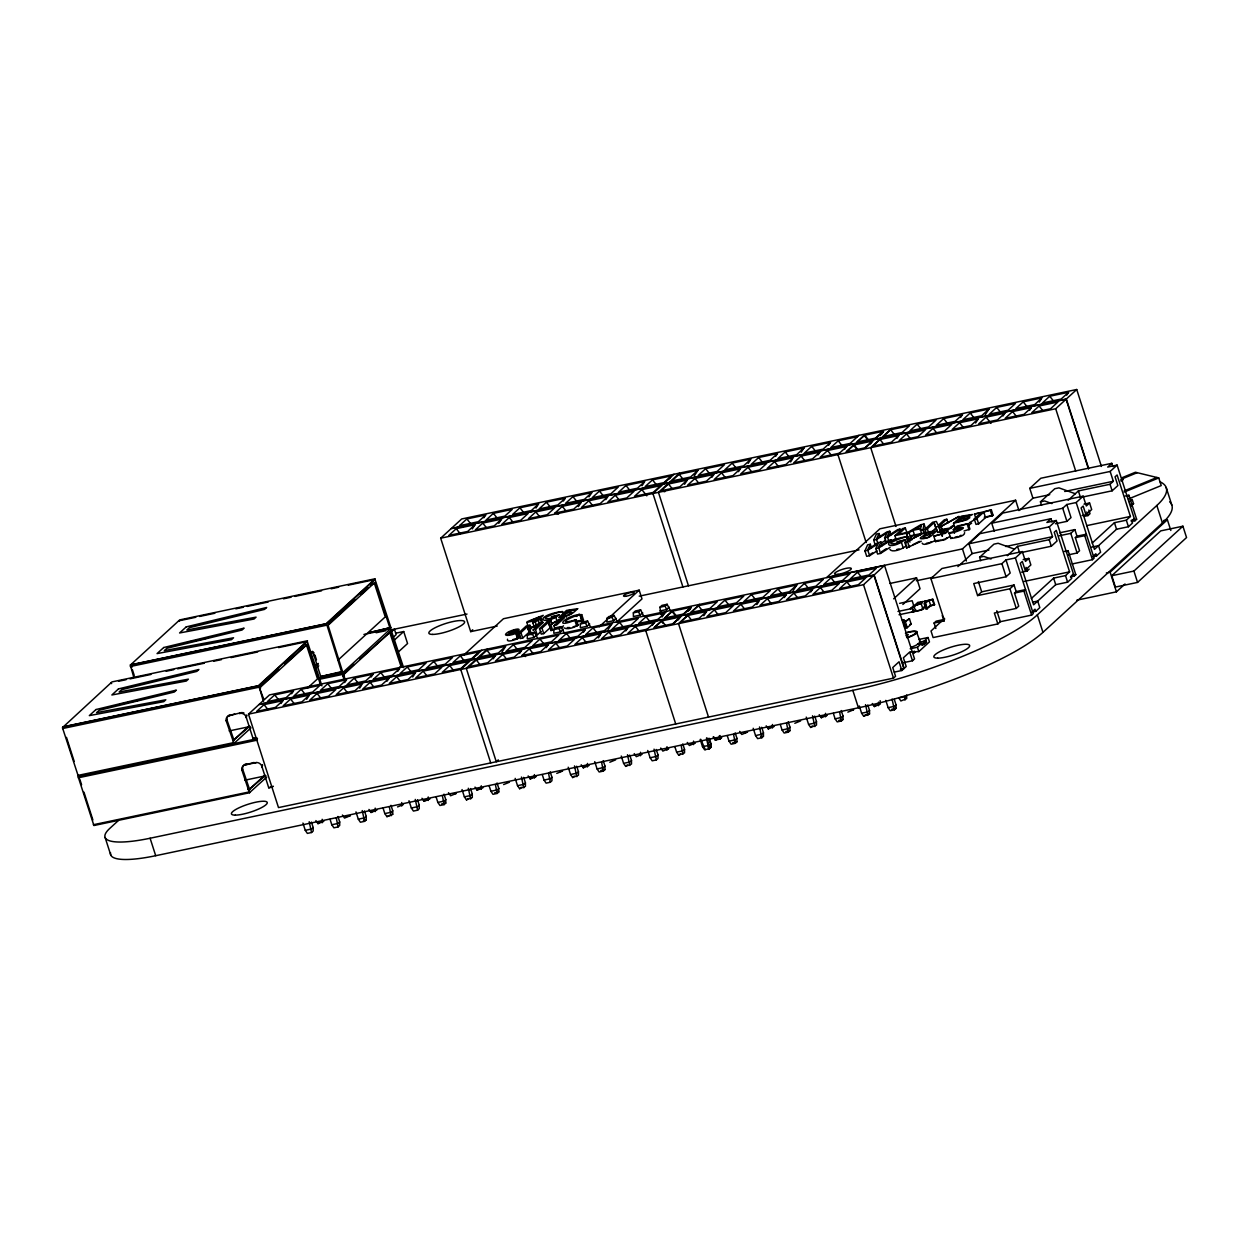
<?xml version="1.0" encoding="UTF-8"?>
<svg xmlns="http://www.w3.org/2000/svg" width="1249" height="1249" viewBox="0 0 1249 1249"><rect width="100%" height="100%" fill="white"/><g stroke="black" fill="none" stroke-linecap="round" stroke-linejoin="round"><path stroke-width="1.5" d="M974.204 519.943L969.396 522.738L971.581 523.175L968.49 525.329M924.073 524.034L925.821 529.498L924.744 535.212L922.98 529.748L924.073 524.034L920.825 524.721L906.352 533.245L908.101 538.709L910.771 538.147L909.007 532.683L912.988 530.325L920.575 528.733L921.372 533.979M131.77 666.716L131.754 667.669M140.575 699.83L119.639 704.311M62.903 726.856L258.402 685.701L307.488 640.768L111.988 681.907L62.45 727.652L78.344 776.332L233.969 743.452L251.002 727.855M130.63 664.843L326.145 623.688L375.215 578.755L179.715 619.91L130.318 665.108L133.799 677.364M403.614 667.684L390.718 628.747L342.288 673.055L344.021 679.893M877.017 550.918L869.585 555.727L866.681 556.336L864.933 550.887L867.618 544.829L870.334 544.267L871.505 547.905M875.44 545.579L873.691 540.13L876.392 534.072L879.093 533.51L880.264 537.148M890.115 547.296L880.545 553.416L877.579 554.056L875.814 548.592L878.234 543.534L867.836 550.278L864.933 550.887M886.337 543.284L884.589 537.835L887.009 532.777L876.595 539.506L873.691 540.13M870.334 544.267L867.868 549.341L878.312 542.581L880.982 542.019L882.153 545.657M879.093 533.51L876.626 538.584L887.071 531.824L889.756 531.262L890.927 534.9M880.982 542.019L878.469 547.156L888.976 540.333L891.552 539.802L878.796 547.968L875.814 548.592M889.756 531.262L887.243 536.399L897.734 529.576L900.326 529.03L887.555 537.211L884.589 537.835M889.881 549.373C892.192 553.276 903.761 548.779 906.712 545.157M402.24 666.701L390.547 631.713L343.865 674.444L344.958 679.487M390.843 627.513L369.142 632.65L390.843 627.513L375.028 579.489L326.551 623.876L341.664 672.149L320.774 676.552L313.749 654.632M280.994 703.468L282.836 700.673L264.039 704.623L256.685 711.368L275.483 707.402L282.836 700.673M291.626 693.741L293.468 690.931L274.686 694.881L267.317 701.626L286.115 697.676L293.468 690.931M306.598 699.299L309.362 695.084L290.564 699.034L283.195 705.779L301.993 701.829L309.362 695.084M344.662 682.578L346.504 679.768L327.722 683.718L320.353 690.463L339.15 686.513L346.504 679.768M359.634 688.137L361.476 685.326M371.187 676.989L373.029 674.179L354.232 678.145L346.863 684.889L365.66 680.924L373.029 674.179M472.278 528.92L475.026 524.705L456.244 528.67L448.875 535.415L467.672 531.449L475.026 524.705M483.831 517.789L485.658 514.978L466.876 518.928L459.507 525.673L463.114 526.672M387.065 681.142L388.907 678.348L370.11 682.297L362.756 689.042L381.538 685.077L388.907 678.348M397.697 671.416L399.539 668.605L380.742 672.555L373.389 679.3L376.995 680.299M498.788 523.347L501.552 519.131L482.754 523.081L475.385 529.826L494.182 525.876L501.552 519.131M412.67 676.974L415.433 672.758L396.636 676.708L389.266 683.453L408.064 679.503L415.433 672.758M535.946 508.031L537.773 505.221M563.377 501.036L565.219 498.226L546.422 502.192L539.068 508.921L557.85 504.971L565.219 498.226M477.259 654.663L479.101 651.853L460.303 655.819L452.934 662.548L471.732 658.598L479.101 651.853M578.349 506.594L581.097 502.379L562.315 506.345L554.946 513.089L558.553 514.073M588.982 496.868L591.729 492.652L572.948 496.602L565.578 503.347L584.376 499.397L591.729 492.652M493.246 658.801L495.088 655.99L476.291 659.94L468.921 666.685L487.719 662.735L495.088 655.99M502.036 651.869L504.799 647.669M605.781 499.616L607.623 496.805L588.825 500.755L581.456 507.5L600.254 503.55L607.623 496.805M519.756 653.227L521.598 650.417L502.801 654.367L495.447 661.111L514.245 657.146L521.598 650.417M642.017 485.705L643.844 482.895M546.281 647.638L548.124 644.827L529.326 648.777L521.957 655.522L525.564 656.521M669.448 478.71L671.291 475.9L652.493 479.866L645.14 486.595L663.922 482.645L671.291 475.9M583.439 632.322L585.266 629.512L566.484 633.462L559.115 640.206L577.912 636.256L585.266 629.512M684.514 484.253L687.278 480.038L668.48 483.988L661.127 490.732L664.733 491.731M694.241 475.916L697.91 470.295L679.113 474.261L671.759 480.99L690.541 477.04L697.91 470.295M598.396 637.88L600.238 635.07M608.107 629.543L611.791 623.938L592.994 627.888L585.64 634.633L604.422 630.667L611.791 623.938M711.961 477.259L713.788 474.464L695.006 478.414L687.637 485.158L706.434 481.193L713.788 474.464M625.827 630.901L627.669 628.091L608.872 632.041L601.518 638.785L620.316 634.82L627.669 628.091M738.471 471.685L740.314 468.875L721.516 472.825L714.163 479.569L732.944 475.619L740.314 468.875M748.182 463.348L750.024 460.538M652.353 625.312L654.195 622.502L635.398 626.452L628.028 633.196L646.826 629.246M662.064 616.975L663.906 614.165M775.629 456.369L777.456 453.559L758.674 457.509L751.305 464.253L770.102 460.303L777.456 453.559M678.238 619.863L680.081 617.053L672.711 623.797M687.965 611.526L690.713 607.311L683.359 614.055M689.51 609.996L691.337 607.186L671.915 611.276L664.562 618.021L683.984 613.93L691.337 607.186M790.586 461.927L792.428 459.117M801.218 452.185L803.981 447.969L785.184 451.935L777.83 458.664L796.612 454.714L803.981 447.969M703.843 615.679L706.591 611.479L687.809 615.429L680.44 622.174L699.237 618.208L706.591 611.479M818.033 454.933L819.859 452.138L801.077 456.088L793.708 462.833L812.506 458.867L819.859 452.138M828.665 445.206L830.491 442.396L811.709 446.346L804.34 453.09L823.138 449.14L830.491 442.396M844.543 449.359L846.385 446.549L827.587 450.499L820.234 457.243L839.016 453.293M756.878 604.516L758.721 601.721M870.428 443.91L872.27 441.1L864.917 447.845M880.155 435.573L882.902 431.358L875.549 438.102M881.7 434.043L883.527 431.233L864.121 435.323L856.752 442.052L876.174 437.977L883.527 431.233M784.31 597.537L786.152 594.727L767.354 598.677L760.001 605.422L778.783 601.472L786.152 594.727M793.115 590.605L796.784 584.985L777.986 588.95L770.633 595.679L789.415 591.729L796.784 584.985M896.954 438.321L898.796 435.511L879.999 439.476L872.629 446.221L891.427 442.255L898.796 435.511M810.835 591.948L812.662 589.153L793.88 593.103L786.511 599.848L805.308 595.882L812.662 589.153M960.622 417.431L962.464 414.621L943.666 418.571L936.297 425.316L955.095 421.366L962.464 414.621M975.594 422.989L978.342 418.774L959.544 422.724L952.191 429.469L970.988 425.519L978.342 418.774M985.305 414.652L988.974 409.032L970.192 412.997L962.823 419.726L981.62 415.776L988.974 409.032M1003.025 415.995L1004.867 413.185L986.07 417.15L978.701 423.879L997.498 419.929L1004.867 413.185M1029.535 410.421L1031.377 407.611L1012.58 411.561L1005.226 418.306L1024.008 414.356L1031.377 407.611M1039.262 402.084L1041.088 399.274M1066.693 395.106L1068.535 392.295L1049.738 396.245L1042.369 402.99L1061.166 399.04L1068.535 392.295M208.255 637.911L187.366 642.314M910.193 648.762L917.422 647.247L921.512 643.5L921.965 644.921L924.057 644.484L926.508 642.236L926.055 640.815L920.326 642.017L916.344 645.109A11.741 2.56 -17.8 0 1 911.083 647.294M922.152 543.159C923.011 546.344 932.254 542.331 935.095 540.411M279.167 669.308L259.339 687.465L263.82 699.393M320.556 684.858L307.192 644.453L260.432 687.184L260.385 688.652M507.516 639.207C505.986 643.173 516.727 639.535 518.647 637.896C521.27 625.655 491.716 641.486 518.569 631.104C521.957 626.374 509.483 631.088 507.516 632.478C500.271 637.583 514.994 634.914 516.899 632.447M321.945 685.888L307.301 641.502L258.871 685.81L263.492 701.673M944.572 618.396L931.02 631.026L933.112 637.568L997.842 623.938L1000.308 621.705L1031.627 615.101L1033.251 613.602L1015.39 557.944L1022.338 551.574L1025.491 561.394L1028.77 558.397L1030.862 564.954L1025.132 570.2L1022.338 561.457L1020.292 563.33L1033.61 604.813L1055.717 584.657L1067.614 582.159L1071.704 578.412L1071.002 576.226L1073.453 573.978M284.819 664.125L306.411 644.796L317.511 678.894L307.457 688.105M328.534 624.11L355.387 599.536M361.039 594.352L368.096 587.889M370.922 585.297L374.278 582.955L385.254 616.881L337.808 660.315M233.969 743.452L226.178 720.814L226.943 719.861A5.199 4.574 47.5 0 1 229.457 715.115L228.832 715.802L241.494 712.554L239.449 713.554L240.885 713.288A5.199 4.574 47.5 0 1 245.928 716.442L246.428 717.925M118.343 820.577L109.771 828.415A74.597 16.268 -17.8 0 0 150.099 838.235L852.817 690.338A149.193 32.552 -17.8 0 0 1037.341 614.867L1156.824 505.486A149.177 32.536 -17.8 0 0 1160.087 481.849L1160.087 481.849M901.856 670.51L899.046 661.767L892.754 667.544L895.549 676.271L893.503 678.145L278.496 807.588L248.489 714.147L258.871 704.639L873.894 575.196L903.901 668.637L901.856 670.51L894.284 672.103M497.196 626.061L470.686 631.635L440.678 538.194L451.076 528.686L1066.084 399.243L1088.441 468.859M246.834 715.896L246.022 716.645L253.047 738.549L256.841 737.753M249.222 725.794L232.876 740.766L249.175 726.699M314.233 666.279L316.965 663.781M315.529 665.951L318.276 663.438M315.903 668.449L318.745 665.842M485.658 514.978L478.305 521.723L459.507 525.673M301.196 689.307L293.827 696.052L312.625 692.087L319.994 685.342L301.196 689.307L305.146 694.288M493.386 513.355L486.033 520.084L504.815 516.134L512.184 509.389L493.386 513.355L497.336 518.335M253.047 738.549L253.875 737.8M320.774 676.552L342.476 671.4L328.081 625.312L374.856 582.471L390.016 628.263M331.578 675.444L332.39 674.694M317.074 693.46L309.721 700.205L328.503 696.239L335.872 689.51L317.074 693.46L321.024 698.441M509.28 517.508L501.911 524.252L520.708 520.287L528.062 513.542L509.28 517.508L513.214 522.488M519.912 507.765L512.543 514.51L531.34 510.56L538.694 503.815L519.912 507.765L523.846 512.761M341.664 672.149L342.476 671.4M354.123 664.312L342.819 674.663L343.865 674.444M359.774 659.144L390.484 631.76M245.35 764.31L244.523 765.059L256.373 762.561M254.093 762.468L244.336 765.106A5.199 4.574 47.5 0 0 241.822 769.868L249.425 792.756L266.708 777.112M391.858 631.463L394.387 629.153L396.136 634.617L392.358 638.083M241.869 770.071L242.649 769.119A5.199 4.574 47.5 0 1 245.147 764.357L246.568 764.045M394.543 639.91L403.708 631.526L407.564 643.532L398.4 651.916M343.6 687.871L336.231 694.616L355.028 690.666L362.397 683.921L343.6 687.871L347.534 692.867M535.79 511.918L528.421 518.663L547.218 514.713L554.587 507.968L535.79 511.918L539.74 516.914M262.524 765.153L261.712 765.902L268.738 787.807L272.547 787.011M264.929 775.051L248.567 790.024L264.866 775.957M398.072 668.761L400.945 666.139L389.563 631.932M268.738 787.807L273.359 786.261M399.539 668.605L392.186 675.35L373.389 679.3M581.097 502.379L573.744 509.124L554.946 513.089M407.268 666.982L399.899 673.711L418.696 669.761L426.065 663.016L407.268 666.982L411.202 671.962M599.458 491.029L592.104 497.758L610.886 493.808L618.255 487.063L599.458 491.029L603.408 496.009M423.146 671.135L415.792 677.879L434.574 673.914L441.943 667.185L423.146 671.135L427.096 676.115M433.778 661.392L426.424 668.137L445.222 664.187L452.575 657.442L433.778 661.392L437.728 666.388M615.335 495.182L607.982 501.911L626.779 497.961L634.133 491.216L615.335 495.182L619.285 500.162M625.983 485.439L618.614 492.184L637.412 488.234L644.765 481.489L625.983 485.439L629.918 490.435M470.686 631.635L472.731 629.761M449.671 665.545L442.302 672.29L461.1 668.34L468.453 661.595L449.671 665.545L453.606 670.541M641.861 489.592L634.492 496.337L653.289 492.387L660.659 485.642L641.861 489.592L646.795 495.822M463.551 655.272L503.456 618.739L639.176 590.168L641.986 598.911L616.335 622.392M471.123 659.972L460.74 669.48L490.732 762.92M471.373 659.737L481.755 650.229M663.313 484.019L652.93 493.527L682.922 586.968M663.562 483.785L673.945 474.277M476.65 658.801L466.267 668.309L496.275 761.749L498.304 759.876M476.899 658.582L487.297 649.074M668.855 482.848L658.457 492.356L688.464 585.797M669.089 482.629L679.487 473.121M486.923 650.214L479.569 656.958L498.351 652.993L505.72 646.264L486.923 650.214L490.873 655.194M527.984 626.014L526.813 622.377L527.905 621.378L543.253 615.32L538.975 619.239L541.348 618.739L542.503 622.377M529.404 631.916L522.707 638.052L520.24 638.567L518.476 633.118L526.266 625.983L529.857 625.234L531.028 628.872M518.476 633.118L520.942 632.587L527.656 626.452L528.811 630.089M687.278 480.038L679.909 486.782L661.127 490.732M534.088 626.623L532.917 622.986L535.587 620.534L526.813 622.377M532.917 622.986L541.348 618.739M311.423 822.061L313.171 827.525L311.532 829.008L305.271 830.335L302.929 823.06M315.903 820.593L317.995 823.653L319.635 822.154M513.448 644.625L506.079 651.369L524.877 647.419L532.23 640.675L513.448 644.625L517.383 649.621M705.638 468.672L698.269 475.416L717.067 471.466L724.42 464.722L705.638 468.672L709.573 473.668M305.271 830.335L307.363 833.395L311.547 832.505L313.187 831.007L313.171 827.525M317.995 823.653L323.819 821.28L321.024 821.858M536.617 635.054L533.994 637.458L527.312 638.864L527.281 635.163L529.326 633.29L534.541 632.197L537.773 638.676M527.656 626.452L528.218 629.543L539.552 623.954L532.855 630.089L535.493 629.527L543.268 622.408L539.599 623.173L530.482 628.153L529.857 625.234M527.281 635.163L532.496 634.07L534.541 632.197M539.521 628.684L541.988 628.169L548.686 622.033L550.45 627.482L543.737 633.618L541.27 634.133L539.521 628.684L547.296 621.565L550.903 620.8L552.074 624.438M541.129 631.432L537.242 634.992L535.493 629.527M562.596 611.62L561.519 611.682A14.317 3.123 -17.8 0 0 556.773 612.385C532.792 617.709 544.377 626.311 559.349 614.664L551.231 617.006L555.821 616.038L553.807 617.88C532.293 621.815 557.538 611.604 562.596 611.62L563.767 615.257M565.141 613.556L562.269 616.179C567.561 616.1 579.567 610.215 565.141 613.556L566.312 617.193M555.056 629.293L553.9 625.655L560.598 619.52L549.263 625.125L548.686 622.033M337.933 816.471L339.697 821.936L338.057 823.434L331.797 824.746L330.033 819.297M539.958 639.051L532.605 645.795L551.387 641.83L558.756 635.101L539.958 639.051L543.908 644.031M732.148 463.098L724.795 469.827L743.577 465.877L750.946 459.132L732.148 463.098L736.098 468.078M331.797 824.746L333.889 827.806L338.057 826.932L339.697 825.433L339.697 821.936M563.127 629.48L560.52 631.869L553.838 633.274L553.807 629.59L555.852 627.716L561.066 626.608L564.298 633.087M553.807 629.59L559.021 628.481L561.066 626.608M560.879 628.185L563.471 625.811M548.124 644.827L540.755 651.572L521.957 655.522M575.836 621.94L582.253 621.268L583.502 620.129L581.753 614.68C568.233 613.462 549.685 630.604 576.257 619.707L578.006 625.171C574.384 627.388 567.655 630.074 563.97 627.857M576.257 619.707C552.776 626.405 573.728 614.836 581.753 614.68M364.458 810.898L366.207 816.362L364.567 817.845L358.307 819.172L355.965 811.897M368.939 809.43L371.031 812.49L372.67 810.991M555.836 643.204L548.483 649.948L567.28 645.983L574.634 639.254L555.836 643.204L559.786 648.184M748.042 467.251L740.673 473.996L759.47 470.03L766.824 463.301L748.042 467.251L751.976 472.231M358.307 819.172L360.399 822.232L364.583 821.342L366.222 819.844L366.207 816.362M371.031 812.49L376.855 810.117M589.653 623.891L587.03 626.295L580.348 627.701L580.317 624L582.362 622.127L587.576 621.034L590.808 627.513M580.317 624L585.531 622.908L587.576 621.034M390.968 805.308L392.732 810.773L391.093 812.272L384.833 813.583L383.068 808.134M384.833 813.583L386.925 816.643L392.732 814.27L392.732 810.773M582.362 637.615L574.993 644.359L593.79 640.409L601.159 633.665L582.362 637.615L586.296 642.611M774.552 461.662L767.198 468.406L785.98 464.456L793.349 457.712L774.552 461.662L778.502 466.658M386.925 816.643L392.732 814.27M397.557 806.916L403.365 804.528M616.163 618.317L613.556 620.706L606.873 622.111L606.842 618.427L608.888 616.553L614.102 615.445L617.334 621.924M599.27 626.717L639.176 590.168M606.842 618.427L612.057 617.318L614.102 615.445M417.494 799.735L419.242 805.199L417.603 806.682L411.343 808.009L409.001 800.734M421.975 798.267L424.067 801.327L425.706 799.828M619.52 622.299L612.151 629.043L630.948 625.093L638.301 618.349L619.52 622.299L623.454 627.295M411.343 808.009L413.435 811.069L417.619 810.179L419.258 808.681L419.242 805.199M424.067 801.327L429.89 798.954L427.096 799.532M642.689 612.728L640.066 615.133L633.384 616.538L633.352 612.837L635.398 610.964L640.612 609.871L643.844 616.35M633.352 612.837L638.567 611.745L640.612 609.871M444.004 794.145L445.768 799.61L444.129 801.109L437.868 802.42L436.104 796.971M664.827 612.775L646.03 616.725L638.676 623.47L657.458 619.504M857.017 436.807L838.22 440.772L830.866 447.501L849.648 443.551M437.868 802.42L439.96 805.48L444.129 804.606L445.768 803.107L445.768 799.61M661.064 614.57L659.878 607.264L661.923 605.39L667.138 604.282L670.37 610.761M659.878 607.264L665.092 606.155L667.138 604.282M659.909 610.948L666.591 609.543L669.199 607.155M656.115 621.034L645.733 630.542L675.725 723.983M656.365 620.8L666.747 611.292M848.305 445.081L837.923 454.589L866.166 542.534M848.555 444.847L858.953 435.339M470.53 788.572L472.278 794.036L470.639 795.519L464.378 796.846L462.036 789.571M661.283 621.003L653.93 627.747L673.352 623.657L680.705 616.928L661.283 621.003L663.266 623.501M853.473 445.05L846.119 451.795L865.541 447.704L872.895 440.975L853.473 445.05L857.423 450.046M464.378 796.846L466.47 799.906L468.11 798.408M475.01 787.104L477.102 790.164L478.742 788.665M654.554 627.623L661.908 620.878L665.858 625.858M665.186 617.88L672.555 611.136L676.49 616.132M846.744 451.67L854.113 444.925L858.047 449.905M857.376 441.927L864.745 435.183L868.679 440.179M466.47 799.906L472.294 797.518L472.278 794.036M477.102 790.164L482.926 787.791M688.902 614.133L678.519 623.641L708.511 717.082M689.151 613.899L699.534 604.391M881.091 438.18L870.709 447.688L896.001 526.469M881.341 437.946L891.724 428.438M497.04 782.982L498.804 788.447L497.164 789.946L490.904 791.257L489.14 785.808M698.441 605.687L691.072 612.432L709.869 608.482L717.238 601.737L698.441 605.687L702.375 610.683M890.631 429.734L883.277 436.479L902.059 432.529L909.428 425.784L890.631 429.734L894.581 434.73M490.904 791.257L492.996 794.317L497.164 793.443L498.804 791.944L498.804 788.447M509.436 782.202L503.628 784.591M523.659 777.393L525.423 782.842L523.784 784.341L517.523 785.668L515.181 778.377M714.319 609.84L706.965 616.584L725.747 612.635L733.116 605.89L714.319 609.84L718.269 614.836M724.951 600.113L717.597 606.858L736.395 602.892L743.748 596.148L724.951 600.113L728.901 605.094M906.509 433.887L899.155 440.632L917.953 436.682L925.306 429.937L906.509 433.887L910.459 438.883M917.156 424.16L909.787 430.889L928.585 426.939L935.938 420.195L917.156 424.16L921.091 429.141M517.523 785.668L519.615 788.712L521.255 787.213M528.155 775.926L530.247 778.986L531.887 777.487M519.615 788.712L525.423 786.339L525.423 782.842M530.247 778.986L536.055 776.597L533.276 777.19M550.184 771.804L551.933 777.268L550.294 778.767L544.033 780.079L542.285 774.614M740.844 604.266L733.475 611.011L752.273 607.045L759.626 600.316L740.844 604.266L744.779 609.247M751.476 594.524L744.107 601.269L762.905 597.319L770.274 590.574L751.476 594.524L756.41 600.753M933.034 428.313L925.665 435.058L944.463 431.092L951.832 424.348L933.034 428.313L936.969 433.294M544.033 780.079L546.125 783.139L550.309 782.249L551.949 780.75L551.933 777.268M576.695 766.23L578.459 771.679L576.819 773.178L570.559 774.505L568.217 767.214M570.559 774.505L572.651 777.549L574.29 776.051M581.191 764.763L583.283 767.823L584.922 766.324M572.651 777.549L578.459 775.176L578.459 771.679M583.283 767.823L589.091 765.434M603.22 760.641L604.969 766.105L603.329 767.604L597.069 768.916L594.743 761.64M804.512 583.361L797.143 590.106L815.94 586.156L823.31 579.411L804.512 583.361L808.446 588.357M996.702 407.408L989.333 414.153L1008.13 410.203L1015.499 403.458L996.702 407.408L1000.652 412.404M597.069 768.916L599.161 771.976L603.345 771.086L604.984 769.587L604.969 766.105M615.616 759.86L609.809 762.233M629.73 755.067L631.494 760.516L629.855 762.015L623.594 763.342L621.253 756.051M820.39 587.514L813.037 594.259L831.818 590.309L839.187 583.564L820.39 587.514L824.34 592.51M831.022 577.787L823.669 584.516L842.451 580.566L849.82 573.822L831.022 577.787L834.972 582.768M1023.228 401.835L1015.859 408.564L1034.656 404.614L1042.009 397.869L1023.228 401.835L1027.162 406.815M623.594 763.342L625.687 766.386L627.326 764.888M625.687 766.386L631.494 764.013L631.494 760.516M634.227 753.6L636.319 756.66L642.127 754.271M896.079 539.303L894.909 535.665L902.684 528.546L905.322 527.984L907.071 533.448M905.322 527.984L898.468 534.26L907.336 532.402L906.415 533.245L908.164 538.694M656.256 749.478L658.004 754.942L656.365 756.441L650.105 757.753L647.763 750.477M846.916 581.94L839.547 588.685L858.344 584.719L865.698 577.99L846.916 581.94L850.85 586.921M857.548 572.198L850.179 578.943L868.976 574.993L876.345 568.248L857.548 572.198L861.482 577.194M1039.106 405.987L1031.736 412.716L1050.534 408.766L1057.903 402.022L1039.106 405.987L1043.04 410.968M650.105 757.753L652.197 760.813L656.381 759.923L658.02 758.424L658.004 754.942M660.737 748.01L662.829 751.071L668.652 748.697L665.858 749.275M906.134 543.331L904.963 539.693L896.844 542.05L901.435 541.082L899.421 542.925C877.906 546.843 903.152 536.633 908.21 536.664L909.975 542.113M908.21 536.664L907.133 536.727A14.317 3.123 -17.8 0 0 902.387 537.413C878.406 542.753 889.991 551.355 904.963 539.693M911.708 540.083L910.537 536.446L911.458 535.602L924.057 532.948L904.854 542.488L906.602 547.936L921.262 541.223M248.489 714.147L863.512 584.704L873.894 575.196M884.526 565.454L269.503 694.912L259.121 704.42L874.144 574.962L884.526 565.454L914.533 658.894L912.488 660.768L903.011 662.766M440.678 538.194L1055.702 408.751L1066.084 399.243M1076.732 389.501L461.708 518.959L451.311 528.468L1066.334 399.009L1076.732 389.501L1101.431 466.455M682.766 743.904L684.53 749.353L682.891 750.852L676.63 752.163L674.866 746.715M926.617 534.806L924.869 529.357L932.644 522.238L936.391 521.442L938.218 525.407L944.385 519.756L946.851 519.241L948.007 522.878M676.63 752.163L678.722 755.223L680.362 753.725M924.869 529.357L927.336 528.842L934.049 522.691L937.858 532.449L940.825 531.824M678.722 755.223L684.53 752.85L684.53 749.353M687.262 742.437L689.354 745.497L695.162 743.108L690.994 743.998M930.427 533.058L935.798 528.155L934.049 522.691M936.11 526.984L939.061 526.36L946.851 519.241M949.943 536.352L944.806 539.724L935.532 541.629L933.784 536.164C936.219 535.665 952.035 530.809 941.293 532.136L942.464 535.774M942.277 535.946L940.528 530.497L941.465 529.514L951.582 527.781L945.79 530.809L948.303 531.106L945.431 533.292L933.784 536.164M941.293 532.136L948.615 528.717L940.528 530.497M709.291 738.315L711.04 743.779L709.401 745.278L702.516 746.715L700.174 739.439M713.148 736.988L715.24 740.048L716.879 738.549M717.504 738.409L715.864 739.908L713.772 736.848M953.533 523.315L961.308 516.196L972.456 514.494L967.647 517.273L969.833 517.726L966.742 519.865L953.533 523.315L955.282 528.78M721.063 737.659L719.424 739.158L719.408 735.661M935.532 541.629L936.641 540.614M702.516 746.715L704.608 749.775L709.416 748.76L711.056 747.261L711.04 743.779M715.24 740.048L720.048 739.033L721.688 737.534M964.618 532.652C964.946 536.477 954.814 537.991 950.754 538.444L949.006 532.98C953.034 532.012 970.754 526.204 953.315 529.623L954.486 533.261M953.315 529.623L957.312 525.954L968.209 523.659L969.958 529.123L964.056 531.012M974.454 514.073L991.347 509.873L993.111 515.337L985.523 517.586L978.654 523.862L976.015 524.408L974.267 518.959L981.121 512.683L974.454 514.073L976.218 519.537M950.754 538.444L951.863 537.429M949.006 532.98C953.565 534.119 973.393 524.97 956.906 528.14L958.982 526.251L968.209 523.659M974.267 518.959L976.905 518.397L983.759 512.121L991.347 509.873M735.177 732.866L736.926 738.331L735.302 739.814L729.026 741.141L727.277 735.677M729.026 741.141L731.133 744.201L735.302 743.311L736.941 741.812L736.926 738.331M893.644 598.817L916.547 577.85L920.045 588.763L902.871 604.485M1015.64 500.224L879.921 528.795L826.744 577.475L962.464 548.904L1015.64 500.224L1018.965 510.591M943.869 618.989L930.911 578.599L941.949 568.498L1022.338 551.574M957.889 566.609L972.097 553.604L968.943 543.783L979.981 533.666L1050.971 518.725L1052.033 522.004M994.36 531.371L991.722 523.19L1002.775 513.074L1083.164 496.165L1086.318 505.986L1089.581 502.988L1091.688 509.53L1085.959 514.775L1082.165 515.572M1020.136 509.889L1032.923 498.195L1029.769 488.359L1040.807 478.258L1111.797 463.317L1112.859 466.58M761.703 727.277L763.451 732.741L761.812 734.24L755.551 735.552L753.209 728.276M766.183 725.825L768.276 728.885L769.915 727.386M755.551 735.552L757.643 738.612L761.828 737.737L763.451 736.239L763.451 732.741M768.276 728.885L774.099 726.496M915.564 605.453L910.521 608.825L913.69 605.5M913.925 605.968L917.812 602.408L923.23 601.472L920.981 602.955L922.714 608.435L923.823 608.638L922.277 609.699L915.673 611.432L913.925 605.968L922.074 603.173L920.966 602.97M910.412 608.497L914.69 606.062M924.385 601.347L932.831 599.255L934.595 604.703L930.802 605.827L926.04 609.247L924.291 603.798L927.726 600.644L924.385 601.347L926.149 606.811M911.567 612.104L913.768 611.994L915.939 609.996M788.213 721.703L789.961 727.168L788.338 728.651L782.061 729.978L780.313 724.514M924.291 603.798L929.037 600.379L932.831 599.255M904.042 622.548L909.413 618.677L911.161 624.141L907.274 627.701L905.79 628.013L903.011 620.41L905.79 628.013M782.061 729.978L784.169 733.038L788.338 732.148L789.977 730.649L789.961 727.168M800.609 720.923L794.801 723.296M980.746 560.754L979.622 557.257L993.939 544.158L998.123 543.268L1014.485 549.154M1041.572 505.33L1040.448 501.848L1054.765 488.734L1058.933 487.859L1075.311 493.73M927.195 608.201L929.475 606.108M814.738 716.114L816.487 721.579L814.848 723.077L808.587 724.389L806.245 717.113M808.587 724.389L810.679 727.449L812.318 725.95M819.219 714.662L821.311 717.722L822.95 716.223M810.679 727.449L816.487 725.076L816.487 721.579M821.311 717.722L827.135 715.334L824.34 715.927M935.844 628.481L934.08 623.032L936.126 621.159L944.619 619.363M1007.334 555.696L1017.56 546.344L1049.207 539.677L1052.485 536.68L1049.332 526.859L1056.279 520.49L1074.156 576.164L1070.471 576.944M1068.16 500.287L1078.387 490.919L1110.033 484.269L1113.312 481.271L1110.158 471.451L1117.106 465.081L1134.982 520.755L1131.297 521.52M930.911 578.599L1001.901 563.658L1005.991 559.911L1015.39 557.944M1050.971 518.725L1046.881 522.472L1056.279 520.49M991.722 523.19L1062.727 508.249L1066.818 504.502L1076.201 502.52L1083.164 496.165M1111.797 463.317L1107.707 467.064L1117.106 465.081M923.963 641.252L928.054 637.505L929.459 641.877L918.827 651.603L910.443 651.853M841.248 710.54L842.997 716.005L841.373 717.488L835.097 718.815L833.348 713.351M914.19 651.072L913.831 653.243L915.47 651.744M917.828 644.281L923.604 643.063L926.055 640.815M921.965 644.921L926.508 642.236M1005.991 559.911L1010.191 573.01L1006.101 576.757L973.736 583.564L977.592 595.586L981.683 591.839L1014.047 585.016L1016.155 591.573L1014.516 593.072L1018.716 606.171L1016.264 608.419L994.345 613.025L997.842 623.938M835.097 718.815L837.205 721.875L841.373 720.985L843.013 719.486L842.997 716.005M900.357 669.199L904.151 668.402L906.196 666.529L903.386 657.801L909.678 652.04L912.488 660.768M1055.499 523.753L1066.927 521.348L1071.017 517.601L1066.818 504.502M867.774 704.951L869.523 710.416L867.883 711.914L861.623 713.226L859.281 705.95M861.623 713.226L863.715 716.286L865.354 714.787M872.255 703.499L874.347 706.559L875.986 705.061M1021.526 552.495L1051.315 546.235L1057.044 540.989L1054.234 532.246L1056.279 530.388L1069.597 571.855L1065.506 575.602L1053.61 578.115L1031.362 598.474M1078.387 490.919L1080.479 497.477L1112.141 490.81L1117.871 485.564L1115.06 476.837L1117.106 474.963L1130.423 516.446L1126.333 520.193L1114.436 522.691L1092.188 543.065M863.715 716.286L869.523 713.913L869.523 710.416M874.347 706.559L880.17 704.171L880.155 700.673M1021.573 572.167L1027.146 570.98L1029.192 569.107M1084.257 516.352L1087.973 515.572L1090.018 513.698L1088.847 510.06M977.592 595.586L1009.957 588.763L1014.047 585.016M1059.355 535.759L1070.783 533.354L1074.874 529.607L1076.981 536.164L1075.342 537.648L1079.542 550.747L1077.091 552.995L1067.957 554.931M894.284 699.378L896.033 704.842L894.409 706.325L888.133 707.652L885.806 700.377M905.041 696.599L906.68 695.1L906.68 698.597L900.872 700.97L898.78 697.91L905.041 696.599L905.041 700.096M888.133 707.652L890.24 710.712L894.409 709.822L896.048 708.324L896.033 704.842M1014.516 593.072L1023.915 591.089L1025.554 589.59L1016.155 591.573M1066.443 552.152L1068.082 550.653L1075.795 574.665L1074.156 576.164M1075.342 537.648L1084.741 535.68L1086.365 534.182L1076.981 536.164M1127.269 496.727L1128.909 495.244L1136.621 519.256L1134.982 520.755M1129.393 501.833L1132.125 499.335L1133.53 503.706L1130.86 506.142M1134.279 518.569L1131.828 520.817L1132.531 523.003L1128.44 526.735L1116.544 529.248L1094.436 549.404L1081.119 507.921L1083.164 506.048L1085.959 514.775M1032.564 611.432L1035.015 609.184L1035.718 611.354L1032.033 612.135M1093.375 556.008L1095.841 553.76L1096.528 555.946L1092.844 556.726M1035.718 611.354L1039.808 607.623L1037.7 601.066L1032.595 602.143M1072.173 563.955L1092.438 559.693L1094.077 558.194L1076.201 502.52M1096.528 555.946L1100.619 552.199L1098.527 545.657L1091.72 547.093M110.552 852.786A74.597 16.268 -17.8 0 0 155.703 855.706L858.422 707.793A149.193 32.552 -17.8 0 0 1042.962 632.337L1162.429 522.956A149.177 32.536 -17.8 0 0 1170.938 503.347M1106.349 572.979L1110.127 572.183L1167.378 519.756L1170.828 530.482M1111.782 575.711L1160.774 530.872L1182.912 526.204L1186.55 537.554L1137.558 582.409L1115.419 587.061L1111.782 575.711L1133.92 571.058L1182.912 526.204M1076.81 600.176L1116.434 591.823L1125.021 583.97M110.911 682.891L111.676 683.609M946.961 537.773L945.977 538.46M234.094 740.516L226.99 720.064M249.722 789.821L242.696 769.322M578.349 615.367L579.114 614.008M923.511 607.717L922.465 608.279M881.326 543.05L885.791 540.161M869.616 554.806L872.598 552.87M881.716 551.636L886.228 548.717M890.912 541.644L895.689 538.584M939.076 527.562L958.92 516.462L939.076 527.562L940.825 533.011M950.395 527.219L953.58 525.298M951.067 527.718L954.267 525.782M549.263 625.125L551.012 630.573L555.867 628.481M904.854 542.488L920.81 534.291L910.537 536.446M906.602 547.936L909.787 546.297M912.988 544.658L919.358 541.379M959.81 535.883L961.09 535.228M930.177 542.269L931.411 541.691M576.07 616.444L577.335 615.913M1121.586 477.899L1135.419 472.247L1158.76 477.93L1161.211 485.58L1128.378 499.007M1121.664 479.038L1137.215 472.684M1124.131 490.919L1156.964 477.493M1124.209 492.075L1158.76 477.93M576.679 625.655L578.006 625.171M920.919 609.902L922.308 608.856M944.65 539.1L942.964 539.693M1120.915 481.021L1123.257 479.538L1120.806 479.725M518.647 637.896L512.824 639.613M922.73 608.404L925.134 607.014L923.76 607.014M906.149 635.897L908.257 634.695L905.884 634.914M573.072 626.842L575.086 626.217M255.139 762.811L256.576 762.53A5.199 4.574 47.5 0 1 261.619 765.699L262.118 767.183L262.446 764.95M958.139 536.492L955.048 537.179M928.71 542.8L926.336 543.346M896.829 549.466L899.124 548.951M919.92 610.199L917.437 610.745M195.796 617.271L178.638 620.878L179.294 621.315M199.606 616.46L214.844 613.259M235.811 608.841L243.43 607.233M247.24 606.436L268.207 602.018M283.445 598.817L291.064 597.209M294.873 596.413L321.555 590.793M331.079 588.794L338.713 587.186M348.237 585.172L374.919 579.567M374.513 583.439L375.559 583.205M130.38 665.061L326.645 623.751M130.318 666.529L326.598 625.218M1029.769 488.359L1110.158 471.451M118.53 681.283L126.149 679.675M129.958 678.878L150.926 674.46M166.164 671.259L173.798 669.651M177.608 668.839L204.274 663.235M213.813 661.221L221.432 659.628M230.956 657.614L257.637 651.994M278.605 647.591L305.271 641.97M306.021 644.718L307.067 644.5M306.786 645.436L307.832 645.218M363.927 634.43L390.609 628.825M376.121 632.743L385.644 630.745M390.594 629.964L467.017 614.055M390.203 632.697L391.249 632.462M1032.923 498.195L1049.753 494.651M1064.71 491.497L1113.312 481.271M396.183 633.102L403.708 631.526M1040.448 501.848L1044.617 500.958L1051.908 503.581M894.909 535.665L909.007 532.683M920.201 530.341L922.98 529.748M984.228 517.195L993.111 515.337M916.641 535.384L920.435 534.588M639.223 596.163L859.047 549.888M314.358 665.249L317.964 664.484M1084.007 504.159L1089.581 502.988M1125.146 496.025L1128.909 495.244M530.325 627.466L533.823 626.733M62.653 727.074L258.918 685.763M62.591 728.542L258.855 687.231M259.386 687.418L260.432 687.184M553.9 625.655L556.539 625.093L564.314 617.974L560.645 618.755L551.527 623.719L550.903 620.8M1130.735 504.284L1133.53 503.706M319.479 677.817L342.351 673.008M516.883 637.287L520.318 636.568L518.569 631.104M319.416 679.284L342.288 674.476M968.943 543.783L1049.332 526.859M342.757 676.131L343.803 675.912M1086.708 525.642L1130.423 516.446M1059.636 532.808L1074.874 529.607M972.097 553.604L988.927 550.06M1005.742 546.516L1052.485 536.68M1131.094 520.411L1136.621 519.256M234.64 713.991L228.645 715.849A5.199 4.574 47.5 0 0 226.131 720.611L226.178 720.814M979.622 557.257L983.806 556.383L991.081 558.99M1163.615 520.552L1167.378 519.756M889.975 583.439L916.547 577.85M916.344 580.754L933.315 577.179M1023.181 559.583L1028.77 558.397M1064.32 551.449L1068.082 550.653M229.176 730.93L250.237 726.496M77.657 775.473L233.22 742.733M899.623 603.345L912.145 600.707L913.784 605.827M257.466 738.627L78.156 776.769L93.925 825.527L249.675 792.709M78.281 777.799L257.403 740.095M1023.993 581.456L1069.597 571.855M897.984 611.464L912.301 608.45L913.347 611.729L899.046 614.742M1072.11 575.446L1075.795 574.665M929.802 605.718L934.595 604.703M902.309 620.175L904.182 619.785L905.103 621.768L909.413 618.677M904.057 625.64L905.931 625.234M909.928 624.406L911.161 624.141M934.08 623.032L944.26 620.878M244.882 780.188L265.928 775.754M919.014 639.41L928.054 637.505M247.802 789.306L249.019 789.056M93.347 824.73L248.91 791.991M346.16 816.581L350.329 815.691L344.521 818.079L342.429 815.019M453.621 793.958L456.4 793.365L450.592 795.754L448.5 792.693M559.786 771.601L562.581 771.023L556.773 773.396M743.405 732.96L747.573 732.086L741.765 734.459L739.673 731.399M850.866 710.338L853.645 709.76L847.837 712.133M363.428 820.437L366.222 819.844M441.6 803.981L445.768 803.107M494.635 792.818L498.804 791.944M600.8 770.477L604.984 769.587M708.261 747.854L711.056 747.261M732.757 742.702L736.941 741.812M760.672 736.816L763.451 736.239M785.793 731.539L789.977 730.649M838.828 720.376L843.013 719.486M866.744 714.49L869.523 713.913M891.864 709.213L896.048 708.324M578.037 620.815L583.502 620.129M941.215 540.13L936.812 540.583M569.669 627.591L567.296 627.576M920.341 642.08L916.188 631.182A11.741 2.56 -17.8 0 0 907.039 632.431M919.342 641.002L920.216 641.408M1049.738 396.245L1053.672 401.226M1012.58 411.561L1016.53 416.557M986.07 417.15L990.988 423.38M970.192 412.997L974.126 417.978M959.544 422.724L963.494 427.72M943.666 418.571L947.616 423.567M879.999 439.476L883.933 444.457M864.121 435.323L868.055 440.304M838.22 440.772L842.169 445.752M827.587 450.499L831.537 455.495M811.709 446.346L815.644 451.342M801.077 456.088L805.012 461.068M785.184 451.935L789.134 456.915M758.674 457.509L762.608 462.505M721.516 472.825L725.466 477.821M793.88 593.103L797.814 598.084M695.006 478.414L698.94 483.394M777.986 588.95L781.936 593.931M679.113 474.261L683.062 479.241M767.354 598.677L771.304 603.673M668.48 483.988L672.43 488.983M652.493 479.866L656.443 484.846M687.809 615.429L691.743 620.41M588.825 500.755L592.76 505.751M672.914 612.525L675.865 616.257M572.948 496.602L576.882 501.598M562.315 506.345L566.25 511.325M646.03 616.725L649.98 621.705M546.422 502.192L550.372 507.172M635.398 626.452L639.332 631.448M608.872 632.041L612.822 637.021M592.994 627.888L596.944 632.868M482.754 523.081L486.704 528.077M566.484 633.462L570.418 638.458M466.876 518.928L470.811 523.924M456.244 528.67L460.178 533.651M529.326 648.777L533.261 653.773M502.801 654.367L506.751 659.347M476.291 659.94L480.225 664.936M460.303 655.819L464.238 660.799M396.636 676.708L400.57 681.704M380.742 672.555L384.692 677.551M370.11 682.297L374.06 687.278M354.232 678.145L358.166 683.125M327.722 683.718L331.656 688.714M290.564 699.034L294.499 704.03M274.686 694.881L278.621 699.877M264.039 704.623L267.989 709.604M705.232 749.65L700.798 739.314M935.798 528.155L937.858 532.449M665.092 606.155L666.591 609.543M638.567 611.745L640.066 615.133M612.057 617.318L613.556 620.706M585.531 622.908L587.03 626.295M559.021 628.481L560.52 631.869M532.496 634.07L533.994 637.458M1166.191 487.532L1171.796 505.002M1156.824 505.486L1162.429 522.956M1126.333 520.193L1128.44 526.735M1110.033 484.269L1112.141 490.81M1133.92 571.058L1137.558 582.409M1114.436 522.691L1116.544 529.248M1066.334 399.009L1088.691 468.64M1110.127 572.183L1116.434 591.823M1055.702 408.751L1075.701 471.045M1086.802 511.934L1087.973 515.572M1084.741 535.68L1092.438 559.693M1062.727 508.249L1066.927 521.348M1070.783 533.354L1077.091 552.995M1065.506 575.602L1067.614 582.159M1049.207 539.677L1051.315 546.235M1053.61 578.115L1055.717 584.657M1025.975 567.343L1027.146 570.98M1017.56 546.344L1019.668 552.885M1037.341 614.867L1042.962 632.337M1023.915 591.089L1031.627 615.101M990.426 510.716L992.19 516.18M1001.901 563.658L1006.101 576.757M1009.957 588.763L1016.264 608.419M983.759 512.121L985.523 517.586M976.905 518.397L978.654 523.862M996.796 610.777L1000.308 621.705M967.304 524.502L969.052 529.951M978.373 581.534L981.683 591.839M962.464 548.904L966.351 561.004M941.324 527.078L942.495 530.716M939.061 526.36L942.121 535.977M927.336 528.842L928.507 532.48M942.261 615.538L944.025 620.987M912.988 530.325L914.736 535.774M932.379 599.676L934.127 605.125M929.037 600.379L930.802 605.827M906.961 537.804L908.132 541.442M906.743 537.851L907.914 541.488M907.68 541.879L909.444 547.343M925.618 603.517L927.367 608.966M901.559 542.8L903.324 548.264M912.504 608.06L913.768 611.994M923.604 643.063L924.057 644.484M887.555 537.211L888.726 540.848M917.422 647.247L918.827 651.603M905.525 622.236L907.274 627.701M876.595 539.506L877.766 543.159M878.796 547.968L880.545 553.416M867.836 550.278L869.585 555.727M874.144 574.962L904.151 668.402M863.512 584.704L893.503 678.145M892.067 699.05L894.409 709.822M865.541 704.639L867.899 715.412M852.817 690.338L858.422 707.793M839.609 712.039L841.373 720.985M812.521 715.802L814.863 726.575M786.573 723.202L788.338 732.148M759.486 726.965L761.828 737.737M733.538 734.365L735.302 743.311M708.667 738.44L710.416 743.904L710.416 747.402L708.792 748.9L706.45 738.128M707.075 737.987L709.416 748.76M681.142 745.388L682.891 754.349M654.039 749.15L656.381 759.923M627.513 754.739L629.855 765.512M580.504 615.819L582.253 621.268M580.301 615.866L582.05 621.315M576.054 619.754L577.803 625.203M575.024 620.831L576.773 626.295M555.946 617.771L557.116 621.409M601.581 762.14L603.345 771.086M550.856 624.781L552.62 630.245M540.505 619.504L541.676 623.142M541.988 628.169L543.737 633.618M538.147 620.004L539.318 623.641M535.478 622.439L536.633 626.077M574.478 765.902L576.819 776.675M529.826 629.215L531.574 634.664M528.218 629.543L529.389 633.196M520.942 632.587L522.707 638.052M516.743 632.462L518.507 637.927M515.821 633.415L517.57 638.879M548.545 773.303L550.309 782.249M521.442 777.065L523.784 787.838M495.4 784.481L497.164 793.443M468.313 788.244L470.654 799.017M442.38 795.644L444.129 804.606M415.277 799.407L417.619 810.179M389.345 806.807L391.093 815.769M316.465 659.831L314.967 655.163L314.155 655.912L313.655 654.429A5.199 4.574 47.5 0 0 310.111 651.463M362.241 810.57L364.583 821.342M336.309 817.97L338.057 826.932M309.206 821.733L311.547 832.505M132.425 669.807L134.221 675.366M150.099 838.235L155.703 855.706M105.119 837.501L110.739 854.956M66.478 737.378L74.206 761.437M79.795 779.22L81.591 784.778M83.964 792.178L92.879 819.953M550.45 627.482L551.012 630.573M878.515 702.172L878.531 705.669M825.48 713.335L825.495 716.832M772.444 724.498L772.46 727.995M720.033 735.536L720.048 739.033M693.523 741.11L693.523 744.607M666.997 746.699L667.013 750.196M640.487 752.273L640.487 755.77M587.452 763.436L587.452 766.933M534.416 774.599L534.431 778.096M481.271 785.793L481.287 789.29M428.235 796.956L428.251 800.453M401.725 802.529L401.725 806.027M375.2 808.119L375.215 811.616M322.164 819.282L322.18 822.779M1169.642 501.833A149.177 32.536 -17.8 0 1 1170.344 502.566M312.359 651.338A5.199 4.574 47.5 0 1 312.999 651.806M313.577 652.368A5.199 4.574 47.5 0 1 314.077 652.993M242.447 712.57A5.199 4.574 47.5 0 1 243.93 712.976M246.35 715.006A5.199 4.574 47.5 0 1 246.756 715.693M917.063 631.588A11.741 2.56 -17.8 0 1 907.929 637.474M906.633 637.63A10.57 2.311 -17.8 0 0 915.595 631.729L914.44 631.51A10.57 2.311 -17.8 0 0 905.4 633.181M577.663 608.716C573.416 612.744 570.247 616.335 558.756 617.552L566.531 610.418L577.663 608.716M921.325 525.361L920.716 528.077L914.596 529.357L921.325 525.361M937.047 530.934C931.66 534.229 932.987 537.211 923.167 538.725C914.893 539.412 926.836 534.588 926.742 532.901A6.417 1.405 -17.8 0 1 930.146 531.652L937.047 530.934M920.669 603.47L915.689 605.297L920.669 603.47M967.007 518.319L964.025 520.255L957.062 521.957L959.935 519.319L967.007 518.319M574.665 609.715L566.016 612.759L568.279 610.683L574.665 609.715M969.443 515.478L960.793 518.538L963.073 516.446L969.443 515.478M921.887 602.049L917.562 603.579L921.887 602.049M934.299 531.746C927.492 537.289 925.103 531.153 934.299 531.746M923.152 537.054C927.523 540.926 936.672 530.372 923.152 537.054M517.32 630.355L508.999 632.587L513.854 630.448L517.32 630.355M95.97 709.541L89.335 715.615L163.775 701.657L165.82 699.783L96.595 712.633L99.139 710.306L174.282 692.04L176.374 690.119L95.97 709.541M118.499 688.902L111.864 694.975L186.32 681.033L188.365 679.159L119.123 692.008L121.668 689.682L196.827 671.4L198.919 669.495L118.499 688.902M163.697 647.528L157.062 653.602L231.502 639.644L233.547 637.786L164.322 650.635L166.866 648.293L242.025 630.027L244.101 628.122L163.697 647.528M186.226 626.889L179.591 632.962L254.047 619.02L256.092 617.147L186.866 629.996L189.411 627.669L264.554 609.387L266.646 607.482L186.226 626.889M539.459 616.99L536.43 619.769L529.732 621.175L539.459 616.99M432.7 634.414A18.797 4.106 -17.8 0 0 463.426 623.954A18.797 4.106 -17.8 0 0 444.035 624.047A18.797 4.106 -17.8 0 0 432.7 634.414M235.312 815.129A18.797 4.106 -17.8 0 0 266.037 804.668A18.797 4.106 -17.8 0 0 246.646 804.746A18.797 4.106 -17.8 0 0 235.312 815.129M937.749 658.145A18.797 4.106 -17.8 0 0 968.459 647.685A18.797 4.106 -17.8 0 0 949.084 647.763A18.797 4.106 -17.8 0 0 937.749 658.145M838.032 574.321A8.805 1.92 -17.8 0 0 851.303 568.841A8.805 1.92 -17.8 0 0 839.484 570.403A8.805 1.92 -17.8 0 0 838.032 574.321M625.874 596.273A5.636 1.233 -17.8 0 0 634.242 592.744A5.636 1.233 -17.8 0 0 626.498 593.853A5.636 1.233 -17.8 0 0 625.874 596.273"/></g></svg>
